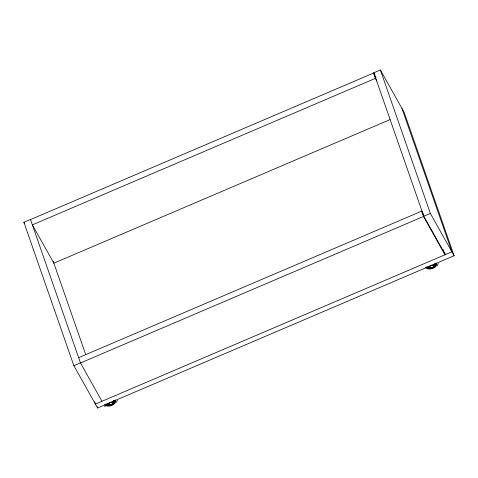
<?xml version="1.0" encoding="UTF-8"?>
<svg xmlns="http://www.w3.org/2000/svg" width="478" height="478" viewBox="0 0 478 478"><rect width="100%" height="100%" fill="white"/><g stroke="black" fill="none" stroke-linecap="round" stroke-linejoin="round"><path stroke-width="0.72" d="M115.007 401.4L114.887 401.944M115.013 401.179L114.845 400.349M426.603 267.519C429.603 269.879 435.123 267.955 436.014 264.244M115.001 401.454L115.013 401.036M436.008 264.298L435.876 263.288M112.39 401.932L112.689 402.793L112.39 404.024L111.201 404.932L109.277 405.063L108.392 404.627L108.094 403.767M433.397 264.83L433.695 265.69L433.391 266.921L432.208 267.823L430.284 267.955L429.399 267.525L429.101 266.664M117.373 400.421L116.524 402.44M438.338 263.521L436.922 266.127M114.905 401.884C113.585 405.021 109.253 406.533 106.212 405.105M108.392 404.627L108.847 403.062L110.992 402.141L112.689 402.793M429.399 267.525L429.847 265.953L431.998 265.039L433.695 265.69M114.021 400.588L112.581 403.05A2.748 1.709 -19.2 0 1 112.193 403.51M433.199 266.407A2.748 1.709 -19.2 0 0 433.588 265.941L435.028 263.486M444.6 252.515L445.335 254.625L423.777 216.211L373.826 72.805L380.392 70.003L404.149 112.33L454.1 255.736L97.608 407.997L73.851 365.67L23.9 222.264L30.467 219.462L80.477 362.969L423.484 216.468L444.982 254.774L443.136 249.468M30.526 219.563L373.533 73.062L376.084 77.609M376.837 80.967L375.379 78.368L32.373 224.869L53.871 263.181L390.018 119.608M78.625 357.664L421.638 211.162L423.819 215.058M73.851 365.67L80.418 362.862L101.975 401.281M423.777 216.211L430.343 213.403L454.1 255.736M104.401 406.145L105.321 406.473M106.313 405.165L105.405 404.382M373.826 72.805L374.925 74.759M23.9 222.264L24.629 223.567M401.95 108.416L451.901 251.822L95.409 404.083L94.674 401.974M380.392 70.003L430.343 213.403M373.533 73.062L375.379 78.368M421.638 211.162L423.484 216.468M433.415 265.463L433.582 265.941M53.178 261.191L85.813 354.885M97.118 406.593L97.608 407.997M109.014 404.567A2.748 1.709 -19.2 0 1 107.681 403.82M108.273 403.946A2.748 1.709 -19.2 0 1 107.819 403.689M114.451 400.403A4.78 2.964 -19.2 0 1 110.788 405.063M110.502 405.147A4.78 2.964 -19.2 0 1 105.698 404.137M114.463 400.409A4.78 2.964 -19.2 0 1 112.097 404.31M108.171 405.219A4.78 2.964 -19.2 0 1 105.871 404.274M114.033 400.379A4.392 2.725 -19.2 0 1 113.973 402.135M113.878 402.321A4.392 2.725 -19.2 0 1 112.157 403.988M108.315 404.956A4.392 2.725 -19.2 0 1 106.994 404.639M106.809 404.549A4.392 2.725 -19.2 0 1 106.206 404.095M114.003 400.397A4.392 2.725 -19.2 0 1 111.499 404.531M111.243 404.639A4.392 2.725 -19.2 0 1 110.723 404.83M109.665 405.075A4.392 2.725 -19.2 0 1 106.146 404.125M108.225 403.934A2.844 1.763 -19.2 0 1 107.771 403.689M115.467 399.865A5.939 3.687 -19.2 0 1 111.846 405.434A5.939 3.687 -19.2 0 1 104.58 404.513M430.678 267.483A2.748 1.709 -19.2 0 1 430.021 267.465M429.447 267.322A2.748 1.709 -19.2 0 1 428.688 266.712M435.362 263.133A4.78 2.964 -19.2 0 1 432.632 267.638A4.78 2.964 -19.2 0 1 426.699 267.035M435.488 264.639A4.78 2.964 -19.2 0 1 433.355 267.059M428.909 268.086A4.78 2.964 -19.2 0 1 426.752 267.023M435.123 264.657A4.392 2.725 -19.2 0 1 434.771 265.398M434.645 265.583A4.392 2.725 -19.2 0 1 433.385 266.742M429.077 267.829A4.392 2.725 -19.2 0 1 427.207 266.987M435.165 263.599A4.392 2.725 -19.2 0 1 432.751 267.31M432.5 267.429A4.392 2.725 -19.2 0 1 431.993 267.632M430.935 267.925A4.392 2.725 -19.2 0 1 427.153 267.017M428.987 266.718A2.844 1.763 -19.2 0 1 428.682 266.509M436.599 263.019A5.939 3.687 -19.2 0 1 432.638 268.421A5.939 3.687 -19.2 0 1 425.587 267.405M109.701 405.165A2.031 1.261 -19.2 0 0 112.539 403.336A2.031 1.261 -19.2 0 0 109.498 402.954A2.031 1.261 -19.2 0 0 109.701 405.165M430.708 268.062A2.031 1.261 -19.2 0 0 433.54 266.234A2.031 1.261 -19.2 0 0 430.499 265.846A2.031 1.261 -19.2 0 0 430.708 268.062"/></g></svg>
